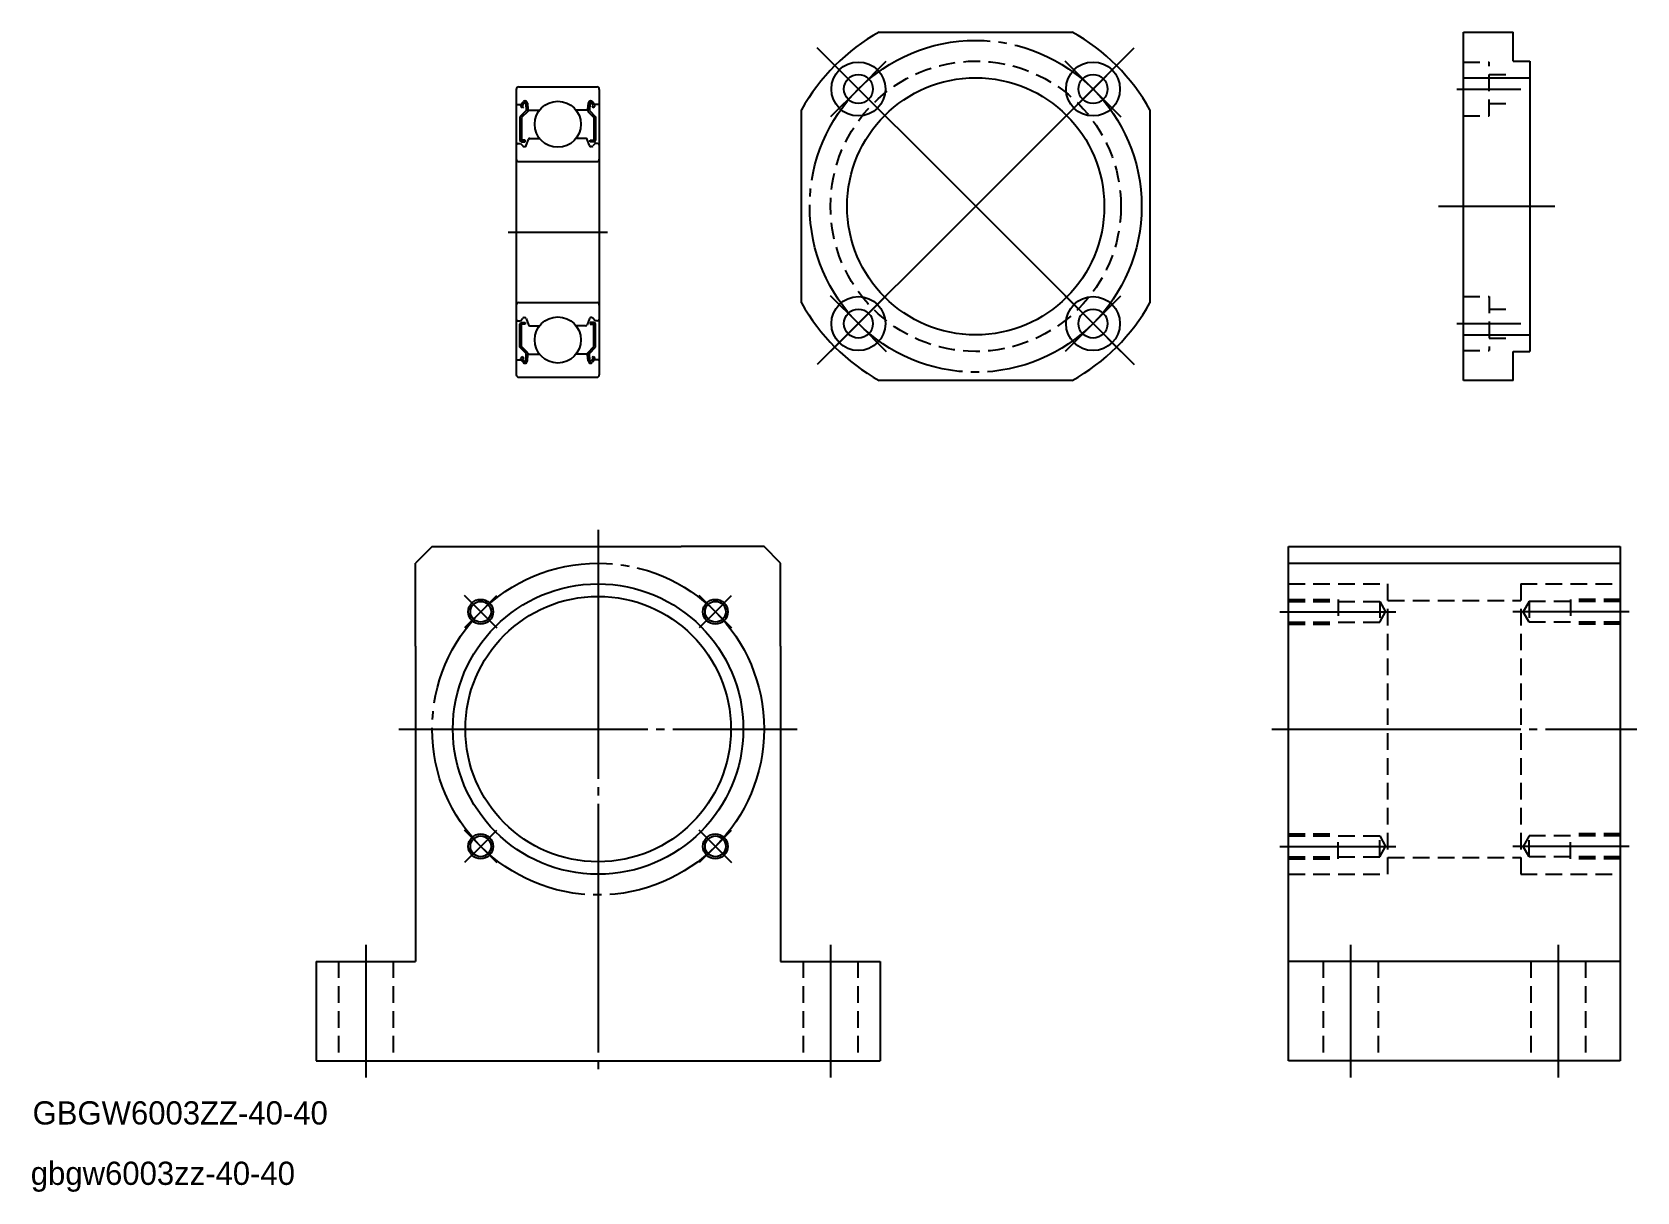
# Model space of a CAD drawing. Extents: x -148 to 45, y -33 to 107.
import ezdxf

# ---------------------------------------------------------------- set-up
doc = ezdxf.new("R2010")
doc.units = 0
doc.linetypes.add('CENTER', pattern=[33, 30, -1, 1, -1])
doc.linetypes.add('DASHED', pattern=[3, 2, -1])
doc.layers.get('0').update_dxf_attribs({"linetype": 'CONTINUOUS'})
doc.layers.add('CENTER', color=7, linetype='CONTINUOUS')

msp = doc.modelspace()

# ---------------------------------------------------------------- linework, layer by layer
at = {"color": 7, "linetype": 'CONTINUOUS'}
for p, q in [((-46.16, 106.65), (-22.92, 106.65)), ((24.24, 64.65), (24.24, 106.65)), ((24.24, 106.65), (30.24, 106.65)), ((30.24, 103.15), (30.24, 106.65)), ((30.24, 103.15), (32.24, 103.15)), ((32.24, 103.15), (32.24, 68.15)), ((24.24, 101.15), (32.24, 101.15)), ((-55.54, 74.03), (-55.54, 97.27)), ((-13.54, 97.27), (-13.54, 74.03)), ((24.24, 70.15), (32.24, 70.15)), ((30.24, 68.15), (32.24, 68.15)), ((30.24, 64.65), (30.24, 68.15)), ((-22.92, 64.65), (-46.16, 64.65)), ((30.24, 64.65), (24.24, 64.65)), ((-100.05, 44.63), (-102.05, 42.63)), ((-100.05, 44.63), (-90.05, 44.63)), ((-90.05, 44.63), (-70.05, 44.63)), ((-60.05, 44.63), (-70.05, 44.63)), ((-58.05, 42.63), (-60.05, 44.63)), ((3.15, 44.63), (43.15, 44.63)), ((3.15, -17.37), (3.15, 44.63)), ((43.15, 44.63), (43.15, -17.37)), ((-102.05, 32.63), (-102.05, 42.63)), ((-58.05, 32.63), (-58.05, 42.63)), ((3.15, 42.63), (43.15, 42.63)), ((-102.05, 32.63), (-102.05, -5.37)), ((-58.05, 32.63), (-58.05, -5.37)), ((-114.05, -5.37), (-102.05, -5.37)), ((-114.05, -5.37), (-114.05, -17.37)), ((-58.05, -5.37), (-46.05, -5.37)), ((-46.05, -5.37), (-46.05, -17.37)), ((43.15, -5.37), (3.15, -5.37)), ((-114.05, -17.37), (-46.05, -17.37)), ((43.15, -17.37), (3.15, -17.37))]:
    msp.add_line(p, q, dxfattribs=at)
at = {"color": 3, "linetype": 'DASHED'}
for p, q in [((24.24, 103.04), (27.34, 103.04)), ((27.34, 96.54), (27.34, 103.04)), ((27.34, 101.54), (30.24, 101.54)), ((27.34, 98.04), (30.24, 98.04)), ((24.24, 96.54), (27.34, 96.54)), ((24.24, 74.76), (27.34, 74.76)), ((27.34, 74.76), (27.34, 68.26)), ((27.34, 73.26), (30.24, 73.26)), ((27.34, 69.76), (30.24, 69.76)), ((24.24, 68.26), (27.34, 68.26)), ((3.15, 40.13), (15.15, 40.13)), ((15.15, 5.13), (15.15, 40.13)), ((31.15, 40.13), (31.15, 5.13)), ((31.15, 40.13), (43.15, 40.13)), ((3.15, 38.27), (9.15, 38.27)), ((3.15, 38.02), (14.15, 38.02)), ((9.15, 38.27), (9.15, 35.27)), ((14.15, 38.02), (14.87, 36.77)), ((14.15, 38.02), (14.15, 35.52)), ((14.15, 35.52), (14.87, 36.77)), ((15.15, 38.13), (31.15, 38.13)), ((32.15, 38.02), (31.43, 36.77)), ((32.15, 35.52), (31.43, 36.77)), ((43.15, 38.02), (32.15, 38.02)), ((32.15, 38.02), (32.15, 35.52)), ((43.15, 38.27), (37.15, 38.27)), ((37.15, 38.27), (37.15, 35.27)), ((3.15, 35.52), (14.15, 35.52)), ((3.15, 35.27), (9.15, 35.27)), ((43.15, 35.52), (32.15, 35.52)), ((43.15, 35.27), (37.15, 35.27)), ((3.15, 9.99), (9.15, 9.99)), ((3.15, 9.74), (14.15, 9.74)), ((9.15, 6.99), (9.15, 9.99)), ((14.15, 9.74), (14.87, 8.49)), ((14.15, 7.24), (14.15, 9.74)), ((32.15, 9.74), (31.43, 8.49)), ((43.15, 9.74), (32.15, 9.74)), ((32.15, 7.24), (32.15, 9.74)), ((43.15, 9.99), (37.15, 9.99)), ((37.15, 6.99), (37.15, 9.99)), ((14.15, 7.24), (14.87, 8.49)), ((32.15, 7.24), (31.43, 8.49)), ((3.15, 7.24), (14.15, 7.24)), ((3.15, 6.99), (9.15, 6.99)), ((15.15, 7.13), (31.15, 7.13)), ((43.15, 7.24), (32.15, 7.24)), ((43.15, 6.99), (37.15, 6.99)), ((3.15, 5.13), (15.15, 5.13)), ((31.15, 5.13), (43.15, 5.13)), ((-111.35, -5.37), (-111.35, -17.37)), ((-104.75, -5.37), (-104.75, -17.37)), ((-55.35, -5.37), (-55.35, -17.37)), ((-48.75, -5.37), (-48.75, -17.37)), ((7.35, -5.37), (7.35, -17.37)), ((13.95, -5.37), (13.95, -17.37)), ((32.35, -5.37), (32.35, -17.37)), ((38.95, -5.37), (38.95, -17.37))]:
    msp.add_line(p, q, dxfattribs=at)
for p, q in [((-89.91, 99.74), (-89.91, 65.34)), ((-89.61, 100.04), (-80.21, 100.04)), ((-79.91, 99.74), (-79.91, 65.34)), ((-89.81, 97.94), (-89.35, 97.94)), ((-88.73, 97.18), (-89.48, 96.43)), ((-89.35, 97.94), (-89.1, 98.24)), ((-89.17, 97.53), (-89.33, 97.66)), ((-88.53, 97.09), (-89.28, 96.34)), ((-89.2, 97.82), (-88.95, 98.11)), ((-89.05, 97.69), (-89.2, 97.82)), ((-89.17, 97.53), (-89.05, 97.69)), ((-88.77, 98.05), (-88.73, 97.18)), ((-88.57, 98.08), (-88.51, 97.34)), ((-88.53, 97.56), (-88.53, 97.09)), ((-88.41, 97.24), (-87.11, 97.24)), ((-81.41, 97.24), (-82.71, 97.24)), ((-81.25, 98.08), (-81.32, 97.34)), ((-81.3, 97.56), (-81.3, 97.09)), ((-81.3, 97.09), (-80.55, 96.34)), ((-81.05, 98.05), (-81.1, 97.18)), ((-81.1, 97.18), (-80.35, 96.43)), ((-80.63, 97.82), (-80.88, 98.11)), ((-80.78, 97.69), (-80.63, 97.82)), ((-80.65, 97.53), (-80.78, 97.69)), ((-80.47, 97.94), (-80.72, 98.24)), ((-80.65, 97.53), (-80.5, 97.66)), ((-80.01, 97.94), (-80.47, 97.94)), ((-89.48, 96.43), (-89.48, 93.64)), ((-89.28, 96.34), (-89.28, 93.64)), ((-80.55, 96.34), (-80.55, 93.64)), ((-80.35, 96.43), (-80.35, 93.64)), ((-89.71, 93.24), (-89.41, 93.24)), ((-89.41, 93.24), (-89.14, 92.92)), ((-88.83, 93.64), (-89.28, 93.64)), ((-89.28, 93.44), (-88.83, 93.44)), ((-88.98, 92.84), (-88.92, 92.84)), ((-88.83, 93.44), (-88.83, 93.64)), ((-88.73, 92.98), (-88.46, 93.71)), ((-88.27, 93.84), (-87.11, 93.84)), ((-81.55, 93.84), (-82.71, 93.84)), ((-81.09, 92.98), (-81.36, 93.71)), ((-81, 93.44), (-81, 93.64)), ((-81, 93.64), (-80.55, 93.64)), ((-80.55, 93.44), (-81, 93.44)), ((-80.84, 92.84), (-80.91, 92.84)), ((-80.41, 93.24), (-80.69, 92.92)), ((-80.11, 93.24), (-80.41, 93.24)), ((-89.61, 91.04), (-80.21, 91.04)), ((-89.61, 74.04), (-80.21, 74.04)), ((-89.71, 71.84), (-89.41, 71.84)), ((-89.41, 71.84), (-89.14, 72.17)), ((-89.28, 71.64), (-88.83, 71.64)), ((-88.98, 72.24), (-88.92, 72.24)), ((-88.83, 71.64), (-88.83, 71.44)), ((-88.73, 72.11), (-88.46, 71.38)), ((-81.09, 72.11), (-81.36, 71.38)), ((-81, 71.64), (-81, 71.44)), ((-80.55, 71.64), (-81, 71.64)), ((-80.84, 72.24), (-80.91, 72.24)), ((-80.41, 71.84), (-80.69, 72.17)), ((-80.11, 71.84), (-80.41, 71.84)), ((-89.48, 68.66), (-89.48, 71.44)), ((-89.28, 68.74), (-89.28, 71.44)), ((-88.83, 71.44), (-89.28, 71.44)), ((-88.27, 71.24), (-87.11, 71.24)), ((-81.55, 71.24), (-82.71, 71.24)), ((-81, 71.44), (-80.55, 71.44)), ((-80.55, 68.74), (-80.55, 71.44)), ((-80.35, 68.66), (-80.35, 71.44)), ((-88.73, 67.91), (-89.48, 68.66)), ((-88.53, 67.99), (-89.28, 68.74)), ((-88.77, 67.03), (-88.73, 67.91)), ((-88.57, 67.01), (-88.51, 67.75)), ((-88.53, 67.52), (-88.53, 67.99)), ((-88.41, 67.84), (-87.11, 67.84)), ((-81.41, 67.84), (-82.71, 67.84)), ((-81.25, 67.01), (-81.32, 67.75)), ((-81.3, 67.99), (-80.55, 68.74)), ((-81.3, 67.52), (-81.3, 67.99)), ((-81.1, 67.91), (-80.35, 68.66)), ((-81.05, 67.03), (-81.1, 67.91)), ((-89.81, 67.14), (-89.35, 67.14)), ((-89.35, 67.14), (-89.1, 66.85)), ((-89.17, 67.55), (-89.33, 67.43)), ((-89.05, 67.4), (-89.2, 67.27)), ((-89.2, 67.27), (-88.95, 66.98)), ((-89.17, 67.55), (-89.05, 67.4)), ((-80.63, 67.27), (-80.88, 66.98)), ((-80.65, 67.55), (-80.78, 67.4)), ((-80.78, 67.4), (-80.63, 67.27)), ((-80.47, 67.14), (-80.72, 66.85)), ((-80.65, 67.55), (-80.5, 67.43)), ((-80.01, 67.14), (-80.47, 67.14)), ((-89.61, 65.04), (-80.21, 65.04)), ((-87.11, 65.04), (-87.11, 65.04)), ((-84.91, 65.04), (-84.91, 65.04))]:
    msp.add_line(p, q)
msp.add_circle((-34.54, 85.65), 17.5, dxfattribs=at)
at = {"color": 7, "linetype": 'CONTINUOUS'}
for centre, radius in [((-48.68, 99.79), 3.25), ((-20.4, 99.79), 3.25), ((-48.68, 99.79), 1.75), ((-34.54, 85.65), 15.5), ((-20.4, 99.79), 1.75), ((-48.68, 71.51), 3.25), ((-20.4, 71.51), 3.25), ((-48.68, 71.51), 1.75), ((-20.4, 71.51), 1.75), ((-80.05, 22.63), 17.5), ((-80.05, 22.63), 16), ((-94.2, 36.77), 1.25), ((-65.91, 36.77), 1.25), ((-94.2, 8.49), 1.25), ((-65.91, 8.49), 1.25)]:
    msp.add_circle(centre, radius, dxfattribs=at)
for centre in [(-84.91, 95.54), (-84.91, 69.54)]:
    msp.add_circle(centre, 2.78)
at = {"color": 3, "linetype": 'CONTINUOUS'}
for centre in [(-94.2, 36.77), (-65.91, 36.77), (-94.2, 8.49), (-65.91, 8.49)]:
    msp.add_circle(centre, 1.5, dxfattribs=at)
at = {"color": 7, "linetype": 'CONTINUOUS'}
for start, end in [(118.955, 151.045), (28.955, 61.045), (208.955, 241.045), (298.955, 331.045)]:
    msp.add_arc((-34.54, 85.65), 24, start, end, dxfattribs=at)
for centre, radius, start, end in [((-89.61, 99.74), 0.3, 90, 180), ((-80.21, 99.74), 0.3, 0, 90), ((-89.81, 98.04), 0.1, 180, 270), ((-89.2, 97.82), 0.2, 140.0031, 230.0823), ((-88.87, 98.05), 0.3, 4.9968, 140.0031), ((-88.87, 98.05), 0.1, 2.8198, 140.0012), ((-88.41, 97.34), 0.1, 184.9968, 270), ((-81.41, 97.34), 0.1, 270, 355.0032), ((-80.95, 98.05), 0.3, 39.9969, 175.0032), ((-80.95, 98.05), 0.1, 39.9988, 177.1802), ((-80.63, 97.82), 0.2, 309.9177, 39.9969), ((-80.01, 98.04), 0.1, 270, 0), ((-89.71, 93.04), 0.2, 90, 180), ((-89.28, 93.64), 0.2, 180, 270), ((-88.98, 93.04), 0.2, 219.9947, 270), ((-88.92, 93.04), 0.2, 270, 339.9921), ((-88.27, 93.64), 0.2, 90, 159.9921), ((-81.55, 93.64), 0.2, 20.0079, 90), ((-80.91, 93.04), 0.2, 200.0079, 270), ((-80.84, 93.04), 0.2, 270, 320.0053), ((-80.55, 93.64), 0.2, 270, 0), ((-80.11, 93.04), 0.2, 0, 90), ((-89.61, 91.34), 0.3, 180, 270), ((-80.21, 91.34), 0.3, 270, 0), ((-89.61, 73.74), 0.3, 90, 180), ((-80.21, 73.74), 0.3, 0, 90), ((-89.71, 72.04), 0.2, 180, 270), ((-89.28, 71.44), 0.2, 90, 180), ((-88.98, 72.04), 0.2, 90, 140.0053), ((-88.92, 72.04), 0.2, 20.0079, 90), ((-80.91, 72.04), 0.2, 90, 159.9921), ((-80.84, 72.04), 0.2, 39.9947, 90), ((-80.55, 71.44), 0.2, 0, 90), ((-80.11, 72.04), 0.2, 270, 0), ((-88.27, 71.44), 0.2, 200.0079, 270), ((-81.55, 71.44), 0.2, 270, 339.9921), ((-88.41, 67.74), 0.1, 90, 175.0032), ((-81.41, 67.74), 0.1, 4.9968, 90), ((-89.81, 67.04), 0.1, 90, 180), ((-89.2, 67.27), 0.2, 129.9177, 219.9969), ((-88.87, 67.04), 0.3, 219.9969, 355.0032), ((-88.87, 67.04), 0.1, 219.9988, 357.1802), ((-80.95, 67.04), 0.3, 184.9968, 320.0031), ((-80.95, 67.04), 0.1, 182.8198, 320.0012), ((-80.63, 67.27), 0.2, 320.0031, 50.0823), ((-80.01, 67.04), 0.1, 0, 90), ((-89.61, 65.34), 0.3, 180, 270), ((-80.21, 65.34), 0.3, 270, 0)]:
    msp.add_arc(centre, radius, start, end)
at = {"layer": 'CENTER', "color": 1, "linetype": 'CENTER'}
for p, q in [((-34.54, 85.65), (-53.63, 104.74)), ((-34.54, 85.65), (-15.45, 104.74)), ((-48.68, 99.79), (-52.04, 103.15)), ((-48.68, 99.79), (-45.32, 103.15)), ((-20.4, 99.79), (-23.76, 103.15)), ((-20.4, 99.79), (-17.04, 103.15)), ((-48.68, 99.79), (-52.04, 96.43)), ((-48.68, 99.79), (-45.32, 96.43)), ((-20.4, 99.79), (-23.76, 96.43)), ((-20.4, 99.79), (-17.04, 96.43)), ((23.44, 99.79), (31.17, 99.79)), ((-34.54, 85.65), (-53.63, 66.56)), ((-34.54, 85.65), (-15.45, 66.56)), ((21.24, 85.65), (35.24, 85.65)), ((-48.68, 71.51), (-52.04, 74.87)), ((-48.68, 71.51), (-45.32, 74.87)), ((-20.4, 71.51), (-23.76, 74.87)), ((-20.4, 71.51), (-17.04, 74.87)), ((-48.68, 71.51), (-52.04, 68.15)), ((-48.68, 71.51), (-45.32, 68.15)), ((-20.4, 71.51), (-23.76, 68.15)), ((-20.4, 71.51), (-17.04, 68.15)), ((23.44, 71.51), (31.17, 71.51)), ((-80.05, 46.63), (-80.05, -19.37)), ((-94.2, 36.77), (-96.14, 38.72)), ((-94.2, 36.77), (-92.25, 38.72)), ((-65.91, 36.77), (-67.86, 38.72)), ((-65.91, 36.77), (-63.97, 38.72)), ((-94.2, 36.77), (-96.14, 34.83)), ((-94.2, 36.77), (-92.25, 34.83)), ((-65.91, 36.77), (-67.86, 34.83)), ((-65.91, 36.77), (-63.97, 34.83)), ((2.1, 36.77), (14.87, 36.77)), ((2.1, 36.77), (16.09, 36.77)), ((44.2, 36.77), (30.21, 36.77)), ((44.2, 36.77), (31.43, 36.77)), ((-104.05, 22.63), (-56.05, 22.63)), ((1.15, 22.63), (45.15, 22.63)), ((-94.2, 8.49), (-96.14, 10.43)), ((-94.2, 8.49), (-92.25, 10.43)), ((-65.91, 8.49), (-67.86, 10.43)), ((-65.91, 8.49), (-63.97, 10.43)), ((-94.2, 8.49), (-96.14, 6.54)), ((-94.2, 8.49), (-92.25, 6.54)), ((-65.91, 8.49), (-67.86, 6.54)), ((-65.91, 8.49), (-63.97, 6.54)), ((2.1, 8.49), (14.87, 8.49)), ((2.1, 8.49), (16.09, 8.49)), ((44.2, 8.49), (30.21, 8.49)), ((44.2, 8.49), (31.43, 8.49)), ((-108.05, -3.37), (-108.05, -19.37)), ((-52.05, -3.37), (-52.05, -19.37)), ((10.65, -3.37), (10.65, -19.37)), ((35.65, -3.37), (35.65, -19.37))]:
    msp.add_line(p, q, dxfattribs=at)
at = {"layer": 'CENTER'}
msp.add_line((-90.91, 82.54), (-78.91, 82.54), dxfattribs=at)
at = {"layer": 'CENTER', "color": 1, "linetype": 'CENTER'}
for centre in [(-34.54, 85.65), (-80.05, 22.63)]:
    msp.add_circle(centre, 20, dxfattribs=at)

# ---------------------------------------------------------------- texts
at = {"linetype": 'CONTINUOUS'}
for s, p in [('GBGW6003ZZ-40-40', (-148.21, -25.04)), ('gbgw6003zz-40-40', (-148.43, -32.32))]:
    msp.add_text(s, height=2.8, dxfattribs=at).set_placement(p)

doc.saveas('drawing.dxf')
